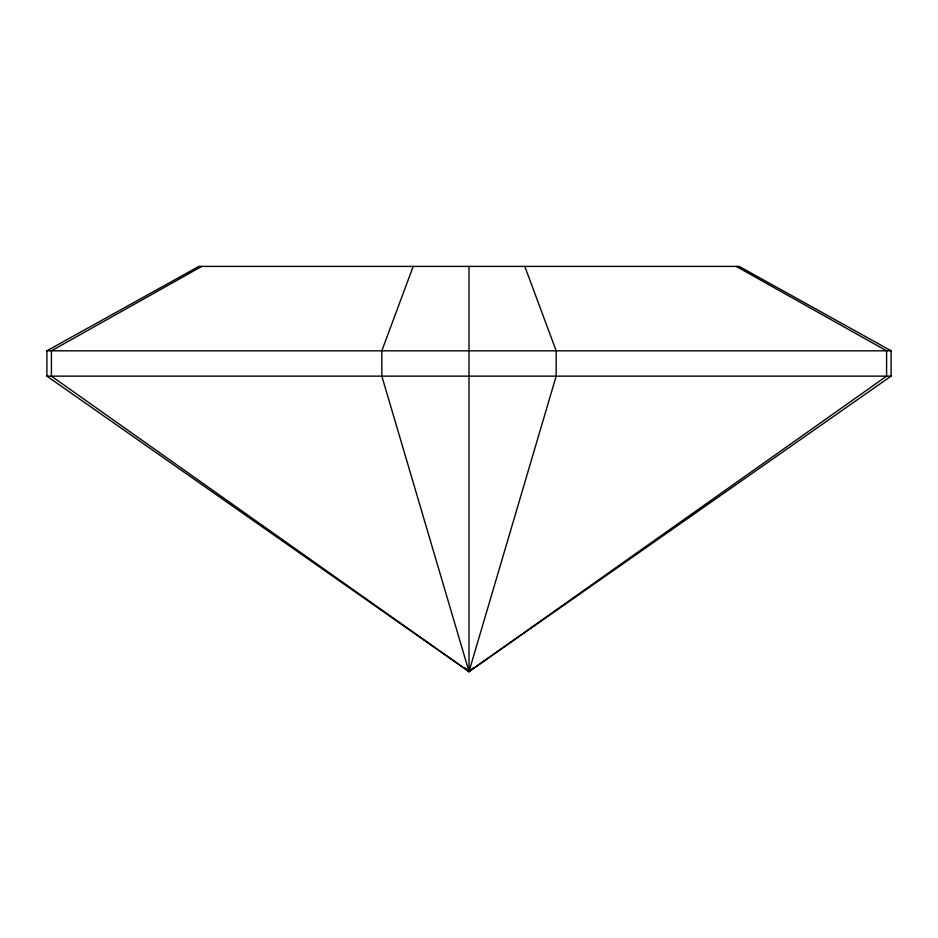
<?xml version="1.0" encoding="UTF-8"?>
<svg xmlns="http://www.w3.org/2000/svg" width="938" height="938" viewBox="0 0 938 938"><rect width="100%" height="100%" fill="white"/><g stroke="black" fill="none" stroke-linecap="round" stroke-linejoin="round"><path stroke-width="1.41" d="M201.752 266.392L51.414 350.812L51.414 376.138L469 671.608L891.1 376.138L891.1 350.812L739.132 266.392L198.868 266.392L46.9 350.812L46.9 376.138L469 671.608L556.175 376.138L556.175 350.812L524.799 266.392M413.201 266.392L381.825 350.812L381.825 376.138L469 671.608L886.586 376.138L886.586 350.812L736.248 266.392M464.65 667.715L469 671.608L473.35 667.715M46.9 350.812L891.1 350.812M46.9 376.138L891.1 376.138M469 266.392L469 671.608"/></g></svg>
